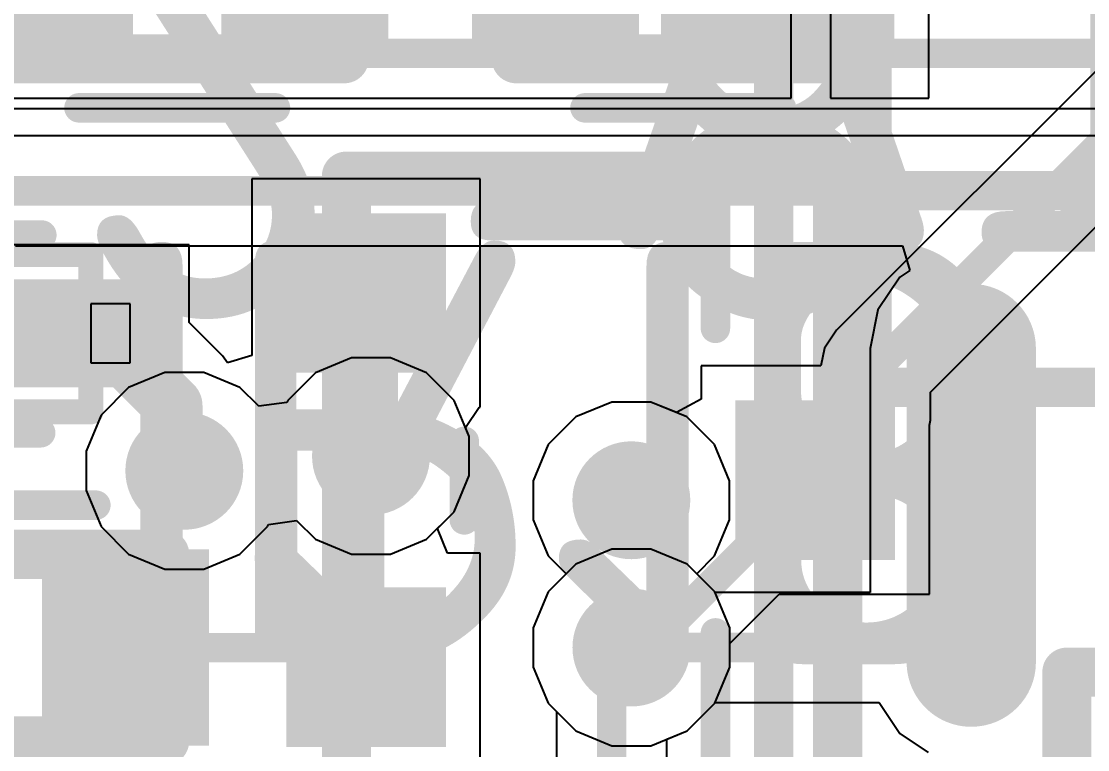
# Model space of a CAD drawing. Header units: inches. Extents: x -1.9 to 51.5, y -1.6 to 35.1.
# Drawn here: x 26.87 to 32.3, y 14.66 to 18.36 of the extents above; entities that cross this region are included whole.
import ezdxf

# ---------------------------------------------------------------- set-up
doc = ezdxf.new("R2010")
doc.units = ezdxf.units.IN
for name, color, linetype in [('Assembly Notes', 76, 'Continuous'), ('Bottom Layer', 76, 'Continuous'), ('Bottom Layer 1', 5, 'Continuous'), ('Bottom Overlay', 54, 'Continuous'), ('Bottom Paste', 16, 'Continuous'), ('Bottom Solder', 6, 'Continuous'), ('Mechanical 1', 6, 'Continuous'), ('Mechanical 13', 56, 'Continuous'), ('Top Assembly', 56, 'Continuous'), ('Top Courtyard', 56, 'Continuous'), ('Top Layer', 16, 'Continuous'), ('Top Layer 1', 1, 'Continuous'), ('Top Overlay', 2, 'Continuous'), ('Top Paste', 8, 'Continuous'), ('Top Solder', 216, 'Continuous'), ('Via Holes', 16, 'Continuous')]:
    doc.layers.add(name, color=color, linetype=linetype)
doc.styles.add('GOST type B', font='', dxfattribs={"height": 0.2})
doc.styles.get('GOST type B').set_extended_font_data('GOST type B')

# ---------------------------------------------------------------- blocks, each defined once
blk = doc.blocks.new('SOIC_16_107')
at = {"layer": 'Top Layer 1'}
h = blk.add_hatch(color=1, dxfattribs=at)
edge = h.paths.add_edge_path()
edge.add_arc((1.7527, -4.445), 0.304, 90, 180)
edge.add_line((1.4487, -4.445), (1.4487, -4.445))
edge.add_arc((1.7527, -4.445), 0.304, 180, 270)
edge.add_line((1.7527, -4.749), (3.3491, -4.749))
edge.add_arc((3.3491, -4.445), 0.304, 270, 360)
edge.add_line((3.6531, -4.445), (3.6531, -4.445))
edge.add_arc((3.3491, -4.445), 0.304, 0, 90)
edge.add_line((3.3491, -4.141), (1.7527, -4.141))
at = {"layer": 'Top Paste'}
h = blk.add_hatch(color=8, dxfattribs=at)
edge = h.paths.add_edge_path()
edge.add_arc((1.7527, -4.445), 0.304, 90, 180)
edge.add_line((1.4487, -4.445), (1.4487, -4.445))
edge.add_arc((1.7527, -4.445), 0.304, 180, 270)
edge.add_line((1.7527, -4.749), (3.3491, -4.749))
edge.add_arc((3.3491, -4.445), 0.304, 270, 360)
edge.add_line((3.6531, -4.445), (3.6531, -4.445))
edge.add_arc((3.3491, -4.445), 0.304, 0, 90)
edge.add_line((3.3491, -4.141), (1.7527, -4.141))
at = {"layer": 'Top Solder'}
h = blk.add_hatch(color=216, dxfattribs=at)
edge = h.paths.add_edge_path()
edge.add_arc((1.7527, -4.445), 0.329, 90, 180)
edge.add_line((1.4237, -4.445), (1.4237, -4.445))
edge.add_arc((1.7527, -4.445), 0.329, 180, 270)
edge.add_line((1.7527, -4.774), (3.3491, -4.774))
edge.add_arc((3.3491, -4.445), 0.329, 270, 360)
edge.add_line((3.6781, -4.445), (3.6781, -4.445))
edge.add_arc((3.3491, -4.445), 0.329, 0, 90)
edge.add_line((3.3491, -4.116), (1.7527, -4.116))
at = {"layer": 'Mechanical 1'}
for points in [[(1.95, -4.95, 0.2, 0.2, 0), (1.95, 4.95, 0.2, 0.2, 0)], [(1.95, -4.95, 0.2, 0.2, 0), (-1.95, -4.95, 0.2, 0.2, 0)]]:
    blk.add_lwpolyline(points, format="xyseb", dxfattribs=at)
blk.add_lwpolyline([(1.9, -4.95, 0.1, 0.1, 1), (2, -4.95, 0.1, 0.1, 1)], format="xyseb", close=True, dxfattribs=at)
blk.add_lwpolyline([(1.9, -4.95, 0.1, 0.1, 1), (2, -4.95, 0.1, 0.1, 1)], format="xyseb", close=True, dxfattribs=at)
at = {"layer": 'Top Assembly'}
blk.add_lwpolyline([(4.1531, -5.45, 0.2, 0.2, 0), (-4.1531, -5.45, 0.2, 0.2, 0)], format="xyseb", dxfattribs=at)
at = {"layer": 'Top Courtyard'}
blk.add_lwpolyline([(4.1531, -5.45, 0.2, 0.2, 0), (-4.1531, -5.45, 0.2, 0.2, 0)], format="xyseb", dxfattribs=at)
at = {"layer": 'Top Overlay'}
for points in [[(0.9487, -4.95, 0.2, 0.2, 0), (0.9487, 4.95, 0.2, 0.2, 0)], [(0.9487, -4.95, 0.2, 0.2, 0), (-0.9487, -4.95, 0.2, 0.2, 0)]]:
    blk.add_lwpolyline(points, format="xyseb", dxfattribs=at)
blk.add_lwpolyline([(0.8987, -4.95, 0.1, 0.1, 1), (0.9987, -4.95, 0.1, 0.1, 1)], format="xyseb", close=True, dxfattribs=at)
blk.add_lwpolyline([(0.8987, -4.95, 0.1, 0.1, 1), (0.9987, -4.95, 0.1, 0.1, 1)], format="xyseb", close=True, dxfattribs=at)
blk = doc.blocks.new('SOT23_3_B_113')
at = {"layer": 'Assembly Notes', "style": 'GOST type B', "text_generation_flag": 2}
blk.add_text('VT2_8', height=2.15, rotation=180, dxfattribs=at).set_placement((-0.025, -1.9))
blk = doc.blocks.new('SOT23_3_B_114')
at = {"layer": 'Bottom Layer 1'}
for points in [[(-1.506, 1.336), (-0.744, 1.336), (-0.744, 0.574), (-1.506, 0.574)], [(0.78, 0.3835), (1.542, 0.3835), (1.542, -0.3785), (0.78, -0.3785)], [(-1.506, -0.569), (-0.744, -0.569), (-0.744, -1.331), (-1.506, -1.331)]]:
    blk.add_hatch(color=5, dxfattribs=at).paths.add_polyline_path(points)
at = {"layer": 'Bottom Paste'}
for points in [[(-1.506, 1.336), (-0.744, 1.336), (-0.744, 0.574), (-1.506, 0.574)], [(0.78, 0.3835), (1.542, 0.3835), (1.542, -0.3785), (0.78, -0.3785)], [(-1.506, -0.569), (-0.744, -0.569), (-0.744, -1.331), (-1.506, -1.331)]]:
    blk.add_hatch(color=16, dxfattribs=at).paths.add_polyline_path(points)
at = {"layer": 'Bottom Solder'}
for points in [[(-1.531, 1.361), (-0.719, 1.361), (-0.719, 0.549), (-1.531, 0.549)], [(0.755, 0.4085), (1.567, 0.4085), (1.567, -0.4035), (0.755, -0.4035)], [(-1.531, -0.544), (-0.719, -0.544), (-0.719, -1.356), (-1.531, -1.356)]]:
    blk.add_hatch(color=6, dxfattribs=at).paths.add_polyline_path(points)
at = {"layer": 'Assembly Notes'}
for points in [[(-1.225, -1.55, 0.25, 0.25, 0), (-1.225, 1.55, 0.25, 0.25, 0)], [(-1.225, 1.55, 0.25, 0.25, 0), (1.275, 1.55, 0.25, 0.25, 0)], [(1.275, -1.55, 0.25, 0.25, 0), (1.275, 1.55, 0.25, 0.25, 0)]]:
    blk.add_lwpolyline(points, format="xyseb", dxfattribs=at)
for points in [[(-1.2875, 1.55, 0.125, 0.125, 1), (-1.1625, 1.55, 0.125, 0.125, 1)], [(-1.2875, 1.55, 0.125, 0.125, 1), (-1.1625, 1.55, 0.125, 0.125, 1)], [(1.2125, 1.55, 0.125, 0.125, 1), (1.3375, 1.55, 0.125, 0.125, 1)], [(1.2125, 1.55, 0.125, 0.125, 1), (1.3375, 1.55, 0.125, 0.125, 1)]]:
    blk.add_lwpolyline(points, format="xyseb", close=True, dxfattribs=at)
at = {"layer": 'Bottom Overlay'}
for points in [[(-0.425, 1.5031, 0.15, 0.15, 0), (0.653, 1.5031, 0.15, 0.15, 0)], [(0.653, 0.775, 0.15, 0.15, 0), (0.653, 1.5031, 0.15, 0.15, 0)], [(-0.625, -0.2, 0.15, 0.15, 0), (-0.625, 0.2, 0.15, 0.15, 0)], [(0.653, -1.5034, 0.15, 0.15, 0), (0.653, -0.775, 0.15, 0.15, 0)]]:
    blk.add_lwpolyline(points, format="xyseb", dxfattribs=at)
for points in [[(-0.4625, 1.5031, 0.075, 0.075, 1), (-0.3875, 1.5031, 0.075, 0.075, 1)], [(0.6155, 1.5031, 0.075, 0.075, 1), (0.6905, 1.5031, 0.075, 0.075, 1)], [(0.6155, 1.5031, 0.075, 0.075, 1), (0.6905, 1.5031, 0.075, 0.075, 1)], [(0.6155, 0.775, 0.075, 0.075, 1), (0.6905, 0.775, 0.075, 0.075, 1)], [(-0.6625, 0.2, 0.075, 0.075, 1), (-0.5875, 0.2, 0.075, 0.075, 1)], [(-0.6625, -0.2, 0.075, 0.075, 1), (-0.5875, -0.2, 0.075, 0.075, 1)], [(0.6155, -0.775, 0.075, 0.075, 1), (0.6905, -0.775, 0.075, 0.075, 1)]]:
    blk.add_lwpolyline(points, format="xyseb", close=True, dxfattribs=at)
blk = doc.blocks.new('SOT23_3_B_117')
at = {"layer": 'Assembly Notes'}
for points in [[(-1.225, 1.55, 0.25, 0.25, 0), (1.275, 1.55, 0.25, 0.25, 0)], [(1.275, 1.55, 0.25, 0.25, 0), (1.275, -1.55, 0.25, 0.25, 0)]]:
    blk.add_lwpolyline(points, format="xyseb", dxfattribs=at)
blk.add_lwpolyline([(1.2125, 1.55, 0.125, 0.125, 1), (1.3375, 1.55, 0.125, 0.125, 1)], format="xyseb", close=True, dxfattribs=at)
blk.add_lwpolyline([(1.2125, 1.55, 0.125, 0.125, 1), (1.3375, 1.55, 0.125, 0.125, 1)], format="xyseb", close=True, dxfattribs=at)
blk = doc.blocks.new('SOD523_B_124')
at = {"layer": 'Bottom Layer 1'}
for points in [[(-0.9, 0.25), (-0.2, 0.25), (-0.2, -0.25), (-0.9, -0.25)], [(0.2, 0.25), (0.9, 0.25), (0.9, -0.25), (0.2, -0.25)]]:
    blk.add_hatch(color=5, dxfattribs=at).paths.add_polyline_path(points)
at = {"layer": 'Bottom Paste'}
for points in [[(-0.9, 0.25), (-0.2, 0.25), (-0.2, -0.25), (-0.9, -0.25)], [(0.2, 0.25), (0.9, 0.25), (0.9, -0.25), (0.2, -0.25)]]:
    blk.add_hatch(color=16, dxfattribs=at).paths.add_polyline_path(points)
at = {"layer": 'Bottom Solder'}
for points in [[(-0.925, 0.275), (-0.175, 0.275), (-0.175, -0.275), (-0.925, -0.275)], [(0.175, 0.275), (0.925, 0.275), (0.925, -0.275), (0.175, -0.275)]]:
    blk.add_hatch(color=6, dxfattribs=at).paths.add_polyline_path(points)
at = {"layer": 'Bottom Overlay'}
for points in [[(0.3558, 0.5066, 0.15, 0.15, 0), (-0.3442, 0.5066, 0.15, 0.15, 0)], [(0.35, -0.5, 0.15, 0.15, 0), (-0.35, -0.5, 0.15, 0.15, 0)]]:
    blk.add_lwpolyline(points, format="xyseb", dxfattribs=at)
for points in [[(-0.3817, 0.5066, 0.075, 0.075, 1), (-0.3067, 0.5066, 0.075, 0.075, 1)], [(0.3183, 0.5066, 0.075, 0.075, 1), (0.3933, 0.5066, 0.075, 0.075, 1)], [(-0.3875, -0.5, 0.075, 0.075, 1), (-0.3125, -0.5, 0.075, 0.075, 1)], [(0.3125, -0.5, 0.075, 0.075, 1), (0.3875, -0.5, 0.075, 0.075, 1)], [(0.975, -0.525, 0.1, 0.1, 1), (0.875, -0.525, 0.1, 0.1, 1)], [(0.85, -0.525, 0.05, 0.05, 1), (0.9, -0.525, 0.05, 0.05, 1)], [(0.95, -0.525, 0.05, 0.05, 1), (1, -0.525, 0.05, 0.05, 1)]]:
    blk.add_lwpolyline(points, format="xyseb", close=True, dxfattribs=at)
at = {"layer": 'Mechanical 13'}
for p, q in [((-0.6, 0.15), (-0.8001, 0.15)), ((-0.8001, 0.15), (-0.8001, -0.15)), ((-0.6, -0.15), (-0.6, 0.15)), ((0.8, 0.1503), (0.6011, 0.1503)), ((0.6011, 0.1503), (0.6011, -0.15)), ((0.8, -0.15), (0.8, 0.1503)), ((-0.8001, -0.15), (-0.6, -0.15)), ((0.6011, -0.15), (0.8, -0.15))]:
    blk.add_line(p, q, dxfattribs=at)
for points in [[(-0.6, 0.4, 0.127, 0.127, 0), (-0.6, -0.4, 0.127, 0.127, 0)], [(0.6, 0.4, 0.127, 0.127, 0), (-0.6, 0.4, 0.127, 0.127, 0)], [(0.6, 0.4, 0.127, 0.127, 0), (0.6, -0.4, 0.127, 0.127, 0)], [(-0.2, 0.2, 0.127, 0.127, 0), (-0.2, -0.2, 0.127, 0.127, 0)], [(0.2, 0, 0.127, 0.127, 0), (-0.2, 0.2, 0.127, 0.127, 0)], [(0.2, 0.2, 0.127, 0.127, 0), (0.2, 0, 0.127, 0.127, 0)], [(0.2, 0, 0.127, 0.127, 0), (-0.2, -0.2, 0.127, 0.127, 0)], [(0.2, 0, 0.127, 0.127, 0), (0.2, -0.2, 0.127, 0.127, 0)], [(0.6, -0.4, 0.127, 0.127, 0), (-0.6, -0.4, 0.127, 0.127, 0)]]:
    blk.add_lwpolyline(points, format="xyseb", dxfattribs=at)
for points in [[(-0.6317, 0.4, 0.0635, 0.0635, 1), (-0.5682, 0.4, 0.0635, 0.0635, 1)], [(-0.6317, 0.4, 0.0635, 0.0635, 1), (-0.5682, 0.4, 0.0635, 0.0635, 1)], [(0.5682, 0.4, 0.0635, 0.0635, 1), (0.6317, 0.4, 0.0635, 0.0635, 1)], [(0.5682, 0.4, 0.0635, 0.0635, 1), (0.6317, 0.4, 0.0635, 0.0635, 1)], [(-0.2317, 0.2, 0.0635, 0.0635, 1), (-0.1682, 0.2, 0.0635, 0.0635, 1)], [(-0.2317, 0.2, 0.0635, 0.0635, 1), (-0.1682, 0.2, 0.0635, 0.0635, 1)], [(0.1682, 0.2, 0.0635, 0.0635, 1), (0.2317, 0.2, 0.0635, 0.0635, 1)], [(0.1682, 0, 0.0635, 0.0635, 1), (0.2317, 0, 0.0635, 0.0635, 1)], [(0.1682, 0, 0.0635, 0.0635, 1), (0.2317, 0, 0.0635, 0.0635, 1)], [(0.1682, 0, 0.0635, 0.0635, 1), (0.2317, 0, 0.0635, 0.0635, 1)], [(0.1682, 0, 0.0635, 0.0635, 1), (0.2317, 0, 0.0635, 0.0635, 1)], [(-0.2317, -0.2, 0.0635, 0.0635, 1), (-0.1682, -0.2, 0.0635, 0.0635, 1)], [(-0.2317, -0.2, 0.0635, 0.0635, 1), (-0.1682, -0.2, 0.0635, 0.0635, 1)], [(0.1682, -0.2, 0.0635, 0.0635, 1), (0.2317, -0.2, 0.0635, 0.0635, 1)], [(-0.6317, -0.4, 0.0635, 0.0635, 1), (-0.5682, -0.4, 0.0635, 0.0635, 1)], [(-0.6317, -0.4, 0.0635, 0.0635, 1), (-0.5682, -0.4, 0.0635, 0.0635, 1)], [(0.5682, -0.4, 0.0635, 0.0635, 1), (0.6317, -0.4, 0.0635, 0.0635, 1)], [(0.5682, -0.4, 0.0635, 0.0635, 1), (0.6317, -0.4, 0.0635, 0.0635, 1)]]:
    blk.add_lwpolyline(points, format="xyseb", close=True, dxfattribs=at)
blk = doc.blocks.new('0603R_B_133')
at = {"layer": 'Bottom Layer 1'}
for points in [[(-0.25, 0.475), (-0.25, -0.475), (-1.05, -0.475), (-1.05, 0.475)], [(1.05, 0.475), (1.05, -0.475), (0.25, -0.475), (0.25, 0.475)]]:
    blk.add_hatch(color=5, dxfattribs=at).paths.add_polyline_path(points)
at = {"layer": 'Bottom Paste'}
for points in [[(-0.25, 0.475), (-0.25, -0.475), (-1.05, -0.475), (-1.05, 0.475)], [(1.05, 0.475), (1.05, -0.475), (0.25, -0.475), (0.25, 0.475)]]:
    blk.add_hatch(color=16, dxfattribs=at).paths.add_polyline_path(points)
at = {"layer": 'Bottom Solder'}
for points in [[(-0.225, 0.5), (-0.225, -0.5), (-1.075, -0.5), (-1.075, 0.5)], [(1.075, 0.5), (1.075, -0.5), (0.225, -0.5), (0.225, 0.5)]]:
    blk.add_hatch(color=6, dxfattribs=at).paths.add_polyline_path(points)
at = {"layer": 'Assembly Notes'}
for points in [[(-0.85, -0.475, 0.25, 0.25, 0), (-0.85, 0.475, 0.25, 0.25, 0)], [(0.85, -0.475, 0.25, 0.25, 0), (0.85, 0.475, 0.25, 0.25, 0)], [(-0.85, -0.475, 0.25, 0.25, 0), (0.85, -0.475, 0.25, 0.25, 0)]]:
    blk.add_lwpolyline(points, format="xyseb", dxfattribs=at)
for points in [[(-0.9125, -0.475, 0.125, 0.125, 1), (-0.7875, -0.475, 0.125, 0.125, 1)], [(-0.9125, -0.475, 0.125, 0.125, 1), (-0.7875, -0.475, 0.125, 0.125, 1)], [(0.7875, -0.475, 0.125, 0.125, 1), (0.9125, -0.475, 0.125, 0.125, 1)], [(0.7875, -0.475, 0.125, 0.125, 1), (0.9125, -0.475, 0.125, 0.125, 1)]]:
    blk.add_lwpolyline(points, format="xyseb", close=True, dxfattribs=at)
at = {"layer": 'Bottom Overlay'}
blk.add_lwpolyline([(-0.5, -0.725, 0.15, 0.15, 0), (0.5, -0.725, 0.15, 0.15, 0)], format="xyseb", dxfattribs=at)
for points in [[(-0.5375, -0.725, 0.075, 0.075, 1), (-0.4625, -0.725, 0.075, 0.075, 1)], [(0.4625, -0.725, 0.075, 0.075, 1), (0.5375, -0.725, 0.075, 0.075, 1)]]:
    blk.add_lwpolyline(points, format="xyseb", close=True, dxfattribs=at)
at = {"layer": 'Assembly Notes', "style": 'GOST type B', "text_generation_flag": 2}
blk.add_text('R13_8', height=2.15, rotation=180, dxfattribs=at).set_placement((-2.4, -1.4))
blk = doc.blocks.new('0603R_B_143')
at = {"layer": 'Assembly Notes', "style": 'GOST type B', "text_generation_flag": 2}
blk.add_text('R12_8', height=2.15, rotation=180, dxfattribs=at).set_placement((-2.4, -1.4))
blk = doc.blocks.new('0603R_B_144')
at = {"layer": 'Bottom Layer 1'}
blk.add_hatch(color=5, dxfattribs=at).paths.add_polyline_path([(1.05, 0.475), (1.05, -0.475), (0.25, -0.475), (0.25, 0.475)])
at = {"layer": 'Bottom Paste'}
blk.add_hatch(color=16, dxfattribs=at).paths.add_polyline_path([(1.05, 0.475), (1.05, -0.475), (0.25, -0.475), (0.25, 0.475)])
at = {"layer": 'Bottom Solder'}
blk.add_hatch(color=6, dxfattribs=at).paths.add_polyline_path([(1.075, 0.5), (1.075, -0.5), (0.225, -0.5), (0.225, 0.5)])
at = {"layer": 'Assembly Notes'}
for points in [[(-0.85, 0.475, 0.25, 0.25, 0), (0.85, 0.475, 0.25, 0.25, 0)], [(0.85, -0.475, 0.25, 0.25, 0), (0.85, 0.475, 0.25, 0.25, 0)], [(-0.85, -0.475, 0.25, 0.25, 0), (0.85, -0.475, 0.25, 0.25, 0)]]:
    blk.add_lwpolyline(points, format="xyseb", dxfattribs=at)
for points in [[(0.7875, 0.475, 0.125, 0.125, 1), (0.9125, 0.475, 0.125, 0.125, 1)], [(0.7875, 0.475, 0.125, 0.125, 1), (0.9125, 0.475, 0.125, 0.125, 1)], [(0.7875, -0.475, 0.125, 0.125, 1), (0.9125, -0.475, 0.125, 0.125, 1)], [(0.7875, -0.475, 0.125, 0.125, 1), (0.9125, -0.475, 0.125, 0.125, 1)]]:
    blk.add_lwpolyline(points, format="xyseb", close=True, dxfattribs=at)
at = {"layer": 'Bottom Overlay'}
blk.add_lwpolyline([(-0.5, 0.725, 0.15, 0.15, 0), (0.5, 0.725, 0.15, 0.15, 0)], format="xyseb", dxfattribs=at)
blk.add_lwpolyline([(0.4625, 0.725, 0.075, 0.075, 1), (0.5375, 0.725, 0.075, 0.075, 1)], format="xyseb", close=True, dxfattribs=at)
blk = doc.blocks.new('0603R_B_153')
at = {"layer": 'Bottom Layer 1'}
for points in [[(-0.25, 0.475), (-0.25, -0.475), (-1.05, -0.475), (-1.05, 0.475)], [(1.05, 0.475), (1.05, -0.475), (0.25, -0.475), (0.25, 0.475)]]:
    blk.add_hatch(color=5, dxfattribs=at).paths.add_polyline_path(points)
at = {"layer": 'Bottom Paste'}
for points in [[(-0.25, 0.475), (-0.25, -0.475), (-1.05, -0.475), (-1.05, 0.475)], [(1.05, 0.475), (1.05, -0.475), (0.25, -0.475), (0.25, 0.475)]]:
    blk.add_hatch(color=16, dxfattribs=at).paths.add_polyline_path(points)
at = {"layer": 'Bottom Solder'}
for points in [[(-0.225, 0.5), (-0.225, -0.5), (-1.075, -0.5), (-1.075, 0.5)], [(1.075, 0.5), (1.075, -0.5), (0.225, -0.5), (0.225, 0.5)]]:
    blk.add_hatch(color=6, dxfattribs=at).paths.add_polyline_path(points)
at = {"layer": 'Assembly Notes'}
for points in [[(-0.85, -0.475, 0.25, 0.25, 0), (-0.85, 0.475, 0.25, 0.25, 0)], [(0.85, -0.475, 0.25, 0.25, 0), (0.85, 0.475, 0.25, 0.25, 0)], [(-0.85, -0.475, 0.25, 0.25, 0), (0.85, -0.475, 0.25, 0.25, 0)]]:
    blk.add_lwpolyline(points, format="xyseb", dxfattribs=at)
for points in [[(-0.9125, -0.475, 0.125, 0.125, 1), (-0.7875, -0.475, 0.125, 0.125, 1)], [(-0.9125, -0.475, 0.125, 0.125, 1), (-0.7875, -0.475, 0.125, 0.125, 1)], [(0.7875, -0.475, 0.125, 0.125, 1), (0.9125, -0.475, 0.125, 0.125, 1)], [(0.7875, -0.475, 0.125, 0.125, 1), (0.9125, -0.475, 0.125, 0.125, 1)]]:
    blk.add_lwpolyline(points, format="xyseb", close=True, dxfattribs=at)
at = {"layer": 'Bottom Overlay'}
blk.add_lwpolyline([(-0.5, -0.725, 0.15, 0.15, 0), (0.5, -0.725, 0.15, 0.15, 0)], format="xyseb", dxfattribs=at)
for points in [[(-0.5375, -0.725, 0.075, 0.075, 1), (-0.4625, -0.725, 0.075, 0.075, 1)], [(0.4625, -0.725, 0.075, 0.075, 1), (0.5375, -0.725, 0.075, 0.075, 1)]]:
    blk.add_lwpolyline(points, format="xyseb", close=True, dxfattribs=at)
at = {"layer": 'Assembly Notes', "style": 'GOST type B', "text_generation_flag": 2}
blk.add_text('R11_8', height=2.15, rotation=180, dxfattribs=at).set_placement((-2.4, -1.4))

msp = doc.modelspace()

# ---------------------------------------------------------------- hatches: boundary and pattern name
at = {"layer": 'Bottom Layer'}
h = msp.add_hatch(color=76, dxfattribs=at)
edge = h.paths.add_edge_path()
edge.add_arc((28.65, 16.15), 0.3, 0, 360)
h = msp.add_hatch(color=76, dxfattribs=at)
edge = h.paths.add_edge_path()
edge.add_arc((27.7, 16.075), 0.3, 0, 360)
h = msp.add_hatch(color=76, dxfattribs=at)
edge = h.paths.add_edge_path()
edge.add_arc((29.975, 15.925), 0.3, 0, 360)
h = msp.add_hatch(color=76, dxfattribs=at)
edge = h.paths.add_edge_path()
edge.add_arc((29.9754, 15.1754), 0.3, 0, 360)
at = {"layer": 'Bottom Layer 1'}
h = msp.add_hatch(color=5, dxfattribs=at)
edge = h.paths.add_edge_path()
edge.add_arc((28.65, 16.15), 0.3, 0, 360)
h = msp.add_hatch(color=5, dxfattribs=at)
edge = h.paths.add_edge_path()
edge.add_arc((27.7, 16.075), 0.3, 0, 360)
h = msp.add_hatch(color=5, dxfattribs=at)
edge = h.paths.add_edge_path()
edge.add_arc((29.975, 15.925), 0.3, 0, 360)
h = msp.add_hatch(color=5, dxfattribs=at)
edge = h.paths.add_edge_path()
edge.add_arc((29.9754, 15.1754), 0.3, 0, 360)
at = {"layer": 'Top Layer'}
h = msp.add_hatch(color=16, dxfattribs=at)
edge = h.paths.add_edge_path()
edge.add_arc((28.65, 16.15), 0.3, 0, 360)
h = msp.add_hatch(color=16, dxfattribs=at)
edge = h.paths.add_edge_path()
edge.add_arc((27.7, 16.075), 0.3, 0, 360)
h = msp.add_hatch(color=16, dxfattribs=at)
edge = h.paths.add_edge_path()
edge.add_arc((29.975, 15.925), 0.3, 0, 360)
h = msp.add_hatch(color=16, dxfattribs=at)
edge = h.paths.add_edge_path()
edge.add_arc((29.9754, 15.1754), 0.3, 0, 360)
at = {"layer": 'Top Layer 1'}
h = msp.add_hatch(color=1, dxfattribs=at)
edge = h.paths.add_edge_path()
edge.add_arc((28.65, 16.15), 0.3, 0, 360)
h = msp.add_hatch(color=1, dxfattribs=at)
edge = h.paths.add_edge_path()
edge.add_arc((27.7, 16.075), 0.3, 0, 360)
h = msp.add_hatch(color=1, dxfattribs=at)
edge = h.paths.add_edge_path()
edge.add_arc((29.975, 15.925), 0.3, 0, 360)
h = msp.add_hatch(color=1, dxfattribs=at)
edge = h.paths.add_edge_path()
edge.add_arc((29.9754, 15.1754), 0.3, 0, 360)
at = {"layer": 'Via Holes'}
h = msp.add_hatch(color=7, dxfattribs=at)
edge = h.paths.add_edge_path()
edge.add_arc((28.65, 16.15), 0.15, 0, 360)
h = msp.add_hatch(color=7, dxfattribs=at)
edge = h.paths.add_edge_path()
edge.add_arc((27.7, 16.075), 0.15, 0, 360)
h = msp.add_hatch(color=7, dxfattribs=at)
edge = h.paths.add_edge_path()
edge.add_arc((29.975, 15.925), 0.15, 0, 360)
h = msp.add_hatch(color=7, dxfattribs=at)
edge = h.paths.add_edge_path()
edge.add_arc((29.9754, 15.1754), 0.15, 0, 360)

# ---------------------------------------------------------------- linework, layer by layer
at = {"layer": 'Bottom Layer'}
for p, q in [((29.876, 15.6754), (29.6922, 15.5993)), ((30.0749, 15.6754), (29.876, 15.6754)), ((30.2587, 15.5993), (30.0749, 15.6754)), ((29.6922, 15.5993), (29.5516, 15.4587)), ((30.3993, 15.4587), (30.2587, 15.5993)), ((29.5516, 15.4587), (29.4754, 15.2749)), ((30.4754, 15.2749), (30.3993, 15.4587)), ((29.4754, 15.2749), (29.4754, 15.076)), ((30.4754, 15.076), (30.4754, 15.2749)), ((29.4754, 15.076), (29.5516, 14.8922)), ((30.3993, 14.8922), (30.4754, 15.076)), ((29.5516, 14.8922), (29.6922, 14.7516)), ((30.2587, 14.7516), (30.3993, 14.8922)), ((29.6922, 14.7516), (29.876, 14.6754)), ((30.0749, 14.6754), (30.2587, 14.7516)), ((29.876, 14.6754), (30.0749, 14.6754))]:
    msp.add_line(p, q, dxfattribs=at)
at = {"layer": 'Bottom Layer 1'}
for p, q in [((30.789, 17.9725), (30.789, 18.6475)), ((30.989, 18.5475), (30.989, 17.9725)), ((31.489, 17.9725), (31.489, 18.5475)), ((32.5517, 18.3233), (31.0187, 16.7903)), ((26.7161, 17.9725), (27.614, 17.9725)), ((27.614, 17.9725), (27.614, 17.9725)), ((27.614, 17.9725), (27.714, 17.9725)), ((27.714, 17.9725), (27.714, 17.9725)), ((27.714, 17.9725), (28.914, 17.9725)), ((28.914, 17.9725), (28.914, 17.9725)), ((28.914, 17.9725), (28.989, 17.9725)), ((28.989, 17.9725), (28.989, 17.9725)), ((28.989, 17.9725), (30.164, 17.9725)), ((30.164, 17.9725), (30.189, 17.9725)), ((30.189, 17.9725), (30.289, 17.9725)), ((30.289, 17.9725), (30.314, 17.9725)), ((30.314, 17.9725), (30.789, 17.9725)), ((30.989, 17.9725), (31.489, 17.9725)), ((31.4974, 16.4759), (32.8661, 17.8446)), ((29.206, 17.561), (28.044, 17.561)), ((28.044, 17.561), (28.044, 16.6616)), ((29.206, 16.399), (29.206, 17.561)), ((27.725, 17.225), (25.525, 17.225)), ((27.725, 16.8297), (27.725, 17.225)), ((27.8949, 16.6597), (27.725, 16.8297)), ((31.0187, 16.7903), (30.958, 16.6993)), ((28.044, 16.6616), (27.919, 16.6237)), ((30.958, 16.6993), (30.9399, 16.6085)), ((27.919, 16.6237), (27.8949, 16.6597)), ((30.9399, 16.6085), (30.33, 16.6085)), ((30.33, 16.6085), (30.33, 16.4404)), ((31.4974, 16.3335), (31.4974, 16.4759)), ((29.1311, 16.2951), (29.2006, 16.399)), ((29.2006, 16.399), (29.206, 16.399)), ((29.8755, 16.425), (29.6918, 16.3489)), ((30.0745, 16.425), (29.8755, 16.425)), ((30.205, 16.3709), (30.0745, 16.425)), ((30.33, 16.4404), (30.205, 16.3709)), ((29.6918, 16.3489), (29.5511, 16.2082)), ((29.15, 16.2495), (29.1311, 16.2951)), ((31.492, 16.3064), (31.4974, 16.3335)), ((31.492, 15.4465), (31.492, 16.3064)), ((29.15, 16.0505), (29.15, 16.2495)), ((29.5511, 16.2082), (29.475, 16.0245)), ((29.0739, 15.8668), (29.15, 16.0505)), ((29.475, 16.0245), (29.475, 15.8255)), ((28.9881, 15.781), (29.0739, 15.8668)), ((29.475, 15.8255), (29.5511, 15.6418)), ((29.0399, 15.656), (28.9881, 15.781)), ((29.206, 15.656), (29.0399, 15.656)), ((29.206, 14.494), (29.206, 15.656)), ((29.5511, 15.6418), (29.6429, 15.55)), ((29.6429, 15.55), (29.5516, 15.4587)), ((29.5516, 15.4587), (29.4754, 15.2749)), ((30.4754, 15.1954), (30.7265, 15.4465)), ((30.7265, 15.4465), (31.492, 15.4465)), ((29.4754, 15.2749), (29.4754, 15.076)), ((30.4754, 15.076), (30.4754, 15.1954)), ((29.4754, 15.076), (29.5516, 14.8922)), ((30.3993, 14.8922), (30.4754, 15.076)), ((29.5516, 14.8922), (29.5946, 14.8492)), ((30.2587, 14.7516), (30.3993, 14.8922)), ((29.5946, 14.8492), (29.5946, 14.1)), ((30.1554, 14.7088), (30.2587, 14.7516)), ((30.1554, 14.1734), (30.1554, 14.7088))]:
    msp.add_line(p, q, dxfattribs=at)
for points in [[(31.217, 16.592, 0.15, 0.15, 0), (32.75, 18.125, 0.15, 0.15, 0)], [(28.625, 16.98, 0.3, 0.3, 0), (28.6375, 16.9675, 0.3, 0.3, 0)], [(28.6375, 16.1625, 0.3, 0.3, 0), (28.6375, 16.9675, 0.3, 0.3, 0)], [(27.175, 16.775, 0.3, 0.3, 0), (27.275, 16.775, 0.3, 0.3, 0)], [(27.275, 16.775, 0.3, 0.3, 0), (27.6426, 16.4074, 0.3, 0.3, 0)], [(31.217, 16.3335, 0.15, 0.15, 0), (31.217, 16.592, 0.15, 0.15, 0)], [(27.6426, 16.1324, 0.3, 0.3, 0), (27.6426, 16.4074, 0.3, 0.3, 0)], [(30.0589, 15.1754, 0.15, 0.15, 0), (31.217, 16.3335, 0.15, 0.15, 0)], [(27.6426, 16.1324, 0.3, 0.3, 0), (27.7, 16.075, 0.3, 0.3, 0)], [(28.6375, 16.1625, 0.3, 0.3, 0), (28.65, 16.15, 0.3, 0.3, 0)], [(27.4, 15.175, 0.15, 0.15, 0), (28.525, 15.175, 0.15, 0.15, 0)], [(28.525, 15.175, 0.15, 0.15, 0), (28.625, 15.075, 0.15, 0.15, 0)], [(29.9754, 15.1754, 0.15, 0.15, 0), (30.0589, 15.1754, 0.15, 0.15, 0)], [(29.9754, 15.0537, 0.15, 0.15, 0), (29.9754, 15.1754, 0.15, 0.15, 0)], [(29.875, 14.9532, 0.15, 0.15, 0), (29.9754, 15.0537, 0.15, 0.15, 0)], [(29.875, 13.75, 0.15, 0.15, 0), (29.875, 14.9532, 0.15, 0.15, 0)]]:
    msp.add_lwpolyline(points, format="xyseb", dxfattribs=at)
for points in [[(28.55, 16.98, 0.15, 0.15, 1), (28.7, 16.98, 0.15, 0.15, 1)], [(28.5625, 16.9675, 0.15, 0.15, 1), (28.7125, 16.9675, 0.15, 0.15, 1)], [(28.5625, 16.9675, 0.15, 0.15, 1), (28.7125, 16.9675, 0.15, 0.15, 1)], [(27.1, 16.775, 0.15, 0.15, 1), (27.25, 16.775, 0.15, 0.15, 1)], [(27.2, 16.775, 0.15, 0.15, 1), (27.35, 16.775, 0.15, 0.15, 1)], [(27.2, 16.775, 0.15, 0.15, 1), (27.35, 16.775, 0.15, 0.15, 1)], [(31.1795, 16.592, 0.075, 0.075, 1), (31.2545, 16.592, 0.075, 0.075, 1)], [(31.1795, 16.592, 0.075, 0.075, 1), (31.2545, 16.592, 0.075, 0.075, 1)], [(27.5676, 16.4074, 0.15, 0.15, 1), (27.7176, 16.4074, 0.15, 0.15, 1)], [(27.5676, 16.4074, 0.15, 0.15, 1), (27.7176, 16.4074, 0.15, 0.15, 1)], [(31.1795, 16.3335, 0.075, 0.075, 1), (31.2545, 16.3335, 0.075, 0.075, 1)], [(31.1795, 16.3335, 0.075, 0.075, 1), (31.2545, 16.3335, 0.075, 0.075, 1)], [(27.5676, 16.1324, 0.15, 0.15, 1), (27.7176, 16.1324, 0.15, 0.15, 1)], [(27.5676, 16.1324, 0.15, 0.15, 1), (27.7176, 16.1324, 0.15, 0.15, 1)], [(28.5625, 16.1625, 0.15, 0.15, 1), (28.7125, 16.1625, 0.15, 0.15, 1)], [(28.5625, 16.1625, 0.15, 0.15, 1), (28.7125, 16.1625, 0.15, 0.15, 1)], [(28.575, 16.15, 0.15, 0.15, 1), (28.725, 16.15, 0.15, 0.15, 1)], [(27.625, 16.075, 0.15, 0.15, 1), (27.775, 16.075, 0.15, 0.15, 1)], [(27.3625, 15.175, 0.075, 0.075, 1), (27.4375, 15.175, 0.075, 0.075, 1)], [(28.4875, 15.175, 0.075, 0.075, 1), (28.5625, 15.175, 0.075, 0.075, 1)], [(28.4875, 15.175, 0.075, 0.075, 1), (28.5625, 15.175, 0.075, 0.075, 1)], [(29.9379, 15.1754, 0.075, 0.075, 1), (30.0129, 15.1754, 0.075, 0.075, 1)], [(29.9379, 15.1754, 0.075, 0.075, 1), (30.0129, 15.1754, 0.075, 0.075, 1)], [(30.0214, 15.1754, 0.075, 0.075, 1), (30.0964, 15.1754, 0.075, 0.075, 1)], [(30.0214, 15.1754, 0.075, 0.075, 1), (30.0964, 15.1754, 0.075, 0.075, 1)], [(28.5875, 15.075, 0.075, 0.075, 1), (28.6625, 15.075, 0.075, 0.075, 1)], [(29.9379, 15.0537, 0.075, 0.075, 1), (30.0129, 15.0537, 0.075, 0.075, 1)], [(29.9379, 15.0537, 0.075, 0.075, 1), (30.0129, 15.0537, 0.075, 0.075, 1)], [(29.8375, 14.9532, 0.075, 0.075, 1), (29.9125, 14.9532, 0.075, 0.075, 1)], [(29.8375, 14.9532, 0.075, 0.075, 1), (29.9125, 14.9532, 0.075, 0.075, 1)]]:
    msp.add_lwpolyline(points, format="xyseb", close=True, dxfattribs=at)
at = {"layer": 'Top Layer'}
for p, q in [((29.876, 15.6754), (29.6922, 15.5993)), ((30.0749, 15.6754), (29.876, 15.6754)), ((30.2587, 15.5993), (30.0749, 15.6754)), ((29.6922, 15.5993), (29.5516, 15.4587)), ((30.3993, 15.4587), (30.2587, 15.5993)), ((29.5516, 15.4587), (29.4754, 15.2749)), ((30.4754, 15.2749), (30.3993, 15.4587)), ((29.4754, 15.2749), (29.4754, 15.076)), ((30.4754, 15.076), (30.4754, 15.2749)), ((29.4754, 15.076), (29.5516, 14.8922)), ((30.3993, 14.8922), (30.4754, 15.076)), ((29.5516, 14.8922), (29.6922, 14.7516)), ((30.2587, 14.7516), (30.3993, 14.8922)), ((29.6922, 14.7516), (29.876, 14.6754)), ((30.0749, 14.6754), (30.2587, 14.7516)), ((29.876, 14.6754), (30.0749, 14.6754))]:
    msp.add_line(p, q, dxfattribs=at)
at = {"layer": 'Top Layer 1'}
for p, q in [((25.7161, 17.9196), (37.8362, 17.9196)), ((32.5689, 17.7804), (26.725, 17.7804)), ((26.8411, 17.2196), (31.3545, 17.2196)), ((31.3545, 17.2196), (31.3924, 17.0946)), ((31.3924, 17.0946), (31.3416, 17.0607)), ((31.3416, 17.0607), (31.2302, 16.894)), ((31.2302, 16.894), (31.1911, 16.6973)), ((31.1911, 16.6973), (31.1911, 15.4558)), ((28.5505, 16.65), (28.3668, 16.5739)), ((28.7495, 16.65), (28.5505, 16.65)), ((28.9332, 16.5739), (28.7495, 16.65)), ((27.6005, 16.575), (27.4168, 16.4989)), ((27.7995, 16.575), (27.6005, 16.575)), ((27.9832, 16.4989), (27.7995, 16.575)), ((28.3668, 16.5739), (28.2261, 16.4332)), ((29.0739, 16.4332), (28.9332, 16.5739)), ((27.4168, 16.4989), (27.2761, 16.3582)), ((28.0785, 16.4036), (27.9832, 16.4989)), ((28.222, 16.4232), (28.0785, 16.4036)), ((28.2261, 16.4332), (28.222, 16.4232)), ((29.15, 16.2495), (29.0739, 16.4332)), ((29.8755, 16.425), (29.6918, 16.3489)), ((30.0745, 16.425), (29.8755, 16.425)), ((30.2582, 16.3489), (30.0745, 16.425)), ((27.2761, 16.3582), (27.2, 16.1745)), ((29.6918, 16.3489), (29.5511, 16.2082)), ((30.3989, 16.2082), (30.2582, 16.3489)), ((29.15, 16.0505), (29.15, 16.2495)), ((27.2, 16.1745), (27.2, 15.9755)), ((29.5511, 16.2082), (29.475, 16.0245)), ((30.475, 16.0245), (30.3989, 16.2082)), ((29.0739, 15.8668), (29.15, 16.0505)), ((29.475, 16.0245), (29.475, 15.8255)), ((30.475, 15.8255), (30.475, 16.0245)), ((27.2, 15.9755), (27.2761, 15.7918)), ((28.9332, 15.7261), (29.0739, 15.8668)), ((28.1239, 15.7918), (28.128, 15.8018)), ((28.128, 15.8018), (28.2715, 15.8214)), ((28.2715, 15.8214), (28.3668, 15.7261)), ((29.475, 15.8255), (29.5511, 15.6418)), ((30.3989, 15.6418), (30.475, 15.8255)), ((27.2761, 15.7918), (27.4168, 15.6511)), ((27.9832, 15.6511), (28.1239, 15.7918)), ((28.3668, 15.7261), (28.5505, 15.65)), ((28.7495, 15.65), (28.9332, 15.7261)), ((27.4168, 15.6511), (27.6005, 15.575)), ((27.7995, 15.575), (27.9832, 15.6511)), ((28.5505, 15.65), (28.7495, 15.65)), ((29.5511, 15.6418), (29.6429, 15.55)), ((30.3076, 15.5504), (30.3989, 15.6418)), ((27.6005, 15.575), (27.7995, 15.575)), ((29.6429, 15.55), (29.5516, 15.4587)), ((30.3993, 15.4587), (30.3076, 15.5504)), ((29.5516, 15.4587), (29.4754, 15.2749)), ((30.4005, 15.4558), (30.3993, 15.4587)), ((31.1911, 15.4558), (30.4005, 15.4558)), ((29.4754, 15.2749), (29.4754, 15.076)), ((29.4754, 15.076), (29.5516, 14.8922)), ((29.5516, 14.8922), (29.6922, 14.7516)), ((30.2587, 14.7516), (30.3993, 14.8922)), ((30.3993, 14.8922), (30.4005, 14.8951)), ((30.4005, 14.8951), (31.2364, 14.8951)), ((31.2364, 14.8951), (31.3416, 14.7375)), ((29.6922, 14.7516), (29.876, 14.6754)), ((30.0749, 14.6754), (30.2587, 14.7516)), ((31.3416, 14.7375), (31.485, 14.6417)), ((29.876, 14.6754), (30.0749, 14.6754))]:
    msp.add_line(p, q, dxfattribs=at)
for points in [[(25.6, 18.2, 0.15, 0.15, 0), (37.8362, 18.2, 0.15, 0.15, 0)], [(26.725, 17.5, 0.15, 0.15, 0), (32.5689, 17.5, 0.15, 0.15, 0)], [(31.705, 15.387, 0.15, 0.15, 0), (31.705, 15.8991, 0.15, 0.15, 0)], [(31.4934, 15.1754, 0.15, 0.15, 0), (31.705, 15.387, 0.15, 0.15, 0)], [(29.9754, 15.1754, 0.15, 0.15, 0), (31.4934, 15.1754, 0.15, 0.15, 0)]]:
    msp.add_lwpolyline(points, format="xyseb", dxfattribs=at)
for points in [[(31.6675, 15.8991, 0.075, 0.075, 1), (31.7425, 15.8991, 0.075, 0.075, 1)], [(31.6675, 15.387, 0.075, 0.075, 1), (31.7425, 15.387, 0.075, 0.075, 1)], [(31.6675, 15.387, 0.075, 0.075, 1), (31.7425, 15.387, 0.075, 0.075, 1)], [(29.9379, 15.1754, 0.075, 0.075, 1), (30.0129, 15.1754, 0.075, 0.075, 1)], [(31.4559, 15.1754, 0.075, 0.075, 1), (31.5309, 15.1754, 0.075, 0.075, 1)], [(31.4559, 15.1754, 0.075, 0.075, 1), (31.5309, 15.1754, 0.075, 0.075, 1)]]:
    msp.add_lwpolyline(points, format="xyseb", close=True, dxfattribs=at)

# ---------------------------------------------------------------- block references
for name, p in [('SOT23_3_B_113', (29.789, 21.2475)), ('0603R_B_143', (26.789, 20.3975)), ('0603R_B_153', (27.664, 18.6475)), ('0603R_B_133', (30.239, 18.6475)), ('SOT23_3_B_114', (29.75, 16.025)), ('0603R_B_144', (26.75, 15.175))]:
    msp.add_blockref(name, p)
for name, p, rotation in [('SOIC_16_107', (36.15, 18.45), 270), ('SOT23_3_B_117', (33.7415, 13.775), 90), ('SOD523_B_124', (26.625, 16.775), 180)]:
    msp.add_blockref(name, p, dxfattribs=dict(rotation=rotation))

doc.saveas('drawing.dxf')
